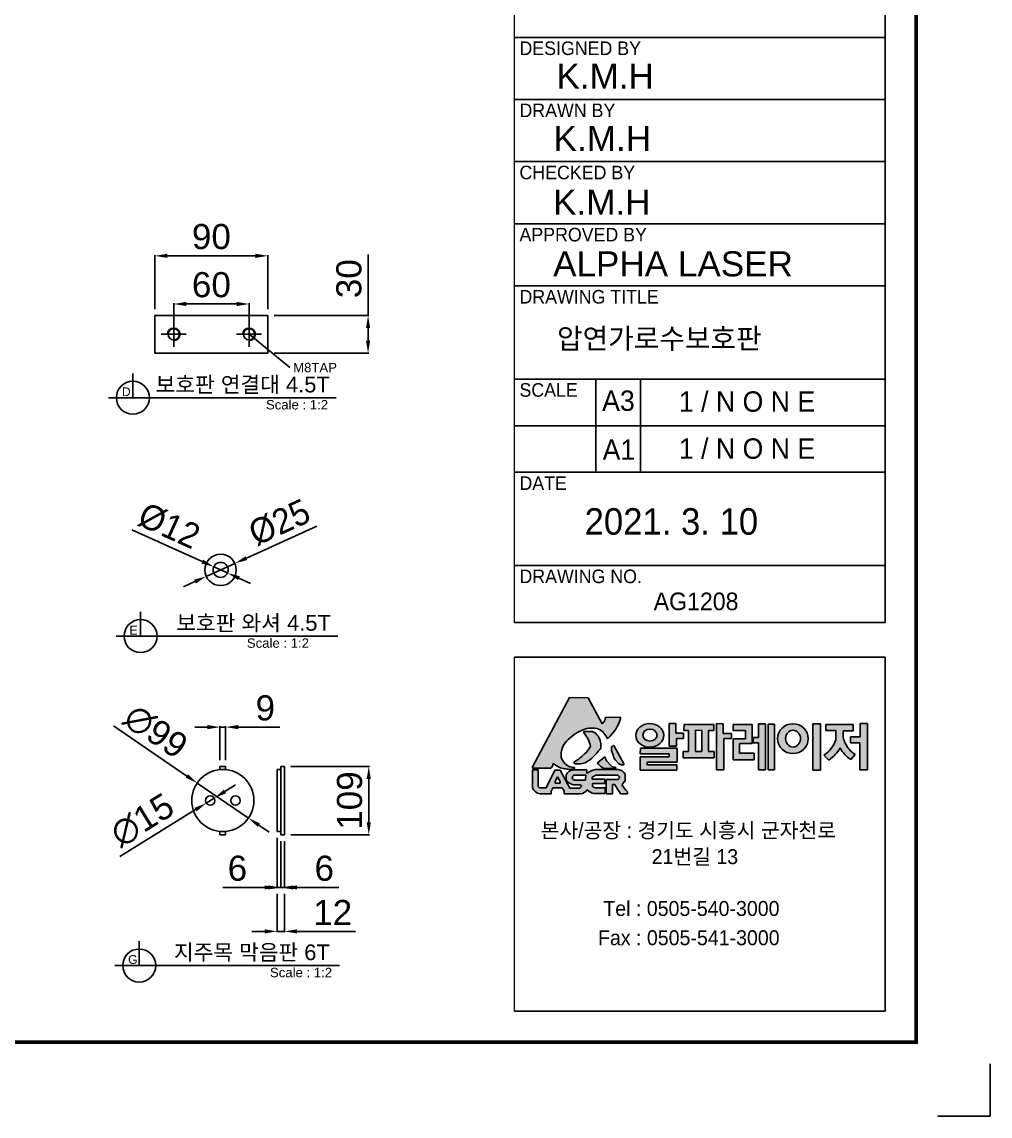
# Model space of a CAD drawing. Header units: millimetres. Extents: x 13624 to 18563, y -17957 to -14464.
# Drawn here: x 17021 to 18563, y -17957 to -16213 of the extents above; entities that cross this region are included whole.
import ezdxf
from ezdxf.enums import TextEntityAlignment as Align

# ---------------------------------------------------------------- set-up
doc = ezdxf.new("R2010")
doc.units = ezdxf.units.MM
doc.layers.add('LAYOUT', color=7, linetype='Continuous')
doc.layers.add('TEXT', color=7, linetype='Continuous')
doc.styles.add('H', font='')
doc.styles.get("Standard").update_dxf_attribs({"font": 'arial.ttf'})
doc.styles.get('H').set_extended_font_data('Dotum')
doc.dimstyles.new('ISO-25', dxfattribs={"dimtxt": 40, "dimasz": 20, "dimexe": 1.25, "dimexo": 10, "dimgap": 10, "dimtad": 1, "dimdec": 0, "dimtxsty": 'Standard', "dimcen": 2.5, "dimclrd": 3, "dimclre": 3, "dimclrt": 3, "dimadec": 0, "dimazin": 0, "dimtfac": 1, "dimtdec": 0, "dimtmove": 0, "dimatfit": 3, "dimfxl": 0, "dimarcsym": 0})

# ---------------------------------------------------------------- blocks, each defined once
blk = doc.blocks.new('*D11')
at = {"color": 3, "lineweight": -2, "transparency": 16777216}
for p, q in [((17232.5, -16671.1), (17232.5, -16584.8)), ((17252.5, -16586.1), (17392.5, -16586.1)), ((17412.5, -16671.1), (17412.5, -16584.8))]:
    blk.add_line(p, q, dxfattribs=at)
at = {"color": 3, "transparency": 16777216}
for points in [[(17252.5, -16582.7), (17252.5, -16589.4), (17232.5, -16586.1)], [(17392.5, -16582.7), (17392.5, -16589.4), (17412.5, -16586.1)]]:
    blk.add_solid(points, dxfattribs=at)
at = {"layer": 'Defpoints', "color": 0, "transparency": 16777216}
for p in [(17412.5, -16586.1), (17232.5, -16681.1), (17412.5, -16681.1)]:
    blk.add_point(p, dxfattribs=at)
at = {"color": 3, "transparency": 16777216, "insert": (17322.5, -16555.6), "char_height": 40, "attachment_point": 5}
blk.add_mtext('90', dxfattribs=at)
blk = doc.blocks.new('*D12')
at = {"color": 3, "lineweight": -2, "transparency": 16777216}
for p, q in [((17572.1, -16681.1), (17572.1, -16583.9)), ((17422.5, -16681.1), (17573.4, -16681.1)), ((17572.1, -16721.1), (17572.1, -16701.1)), ((17422.5, -16741.1), (17573.4, -16741.1))]:
    blk.add_line(p, q, dxfattribs=at)
at = {"color": 3, "transparency": 16777216}
for points in [[(17568.8, -16701.1), (17575.5, -16701.1), (17572.1, -16681.1)], [(17568.8, -16721.1), (17575.5, -16721.1), (17572.1, -16741.1)]]:
    blk.add_solid(points, dxfattribs=at)
at = {"layer": 'Defpoints', "color": 0, "transparency": 16777216}
for p in [(17412.5, -16681.1), (17572.1, -16681.1), (17412.5, -16741.1)]:
    blk.add_point(p, dxfattribs=at)
at = {"color": 3, "transparency": 16777216, "insert": (17541.7, -16622.5), "char_height": 40, "attachment_point": 5, "rotation": 90}
blk.add_mtext('30', dxfattribs=at)
blk = doc.blocks.new('*D13')
at = {"color": 3, "lineweight": -2, "transparency": 16777216}
for p, q in [((17490.3, -17016.8), (17378.2, -17067.8)), ((17314.4, -17096.8), (17360, -17076.1)), ((17296.2, -17105.1), (17278, -17113.4))]:
    blk.add_line(p, q, dxfattribs=at)
at = {"color": 3, "transparency": 16777216}
for points in [[(17376.8, -17064.8), (17379.5, -17070.8), (17360, -17076.1)], [(17294.9, -17102.1), (17297.6, -17108.1), (17314.4, -17096.8)]]:
    blk.add_solid(points, dxfattribs=at)
at = {"layer": 'Defpoints', "color": 0, "transparency": 16777216}
for p in [(17360, -17076.1), (17314.4, -17096.8)]:
    blk.add_point(p, dxfattribs=at)
at = {"color": 3, "transparency": 16777216, "insert": (17430.9, -17010.8), "char_height": 40, "attachment_point": 5, "rotation": 24.4839}
blk.add_mtext('{\\fMS PGothic|b0|i0|c129|p34;%%C25}', dxfattribs=at)
blk = doc.blocks.new('*D14')
at = {"color": 3, "lineweight": -2, "transparency": 16777216}
for p, q in [((17195.8, -17022.5), (17308, -17073.3)), ((17348.1, -17091.4), (17326.3, -17081.5)), ((17366.4, -17099.6), (17384.6, -17107.9))]:
    blk.add_line(p, q, dxfattribs=at)
at = {"color": 3, "transparency": 16777216}
for points in [[(17309.4, -17070.2), (17306.7, -17076.3), (17326.3, -17081.5)], [(17367.7, -17096.6), (17365, -17102.7), (17348.1, -17091.4)]]:
    blk.add_solid(points, dxfattribs=at)
at = {"layer": 'Defpoints', "color": 0, "transparency": 16777216}
for p in [(17326.3, -17081.5), (17348.1, -17091.4)]:
    blk.add_point(p, dxfattribs=at)
at = {"color": 3, "transparency": 16777216, "insert": (17255.2, -17016.4), "char_height": 40, "attachment_point": 5, "rotation": 335.6577}
blk.add_mtext('{\\fMS PGothic|b0|i0|c129|p34;%%C12}', dxfattribs=at)
blk = doc.blocks.new('*D15')
at = {"color": 3, "lineweight": -2, "transparency": 16777216}
for p, q in [((17262.5, -16701.1), (17262.5, -16661.5)), ((17282.5, -16662.8), (17362.5, -16662.8)), ((17382.5, -16701.1), (17382.5, -16661.5))]:
    blk.add_line(p, q, dxfattribs=at)
at = {"color": 3, "transparency": 16777216}
for points in [[(17282.5, -16659.4), (17282.5, -16666.1), (17262.5, -16662.8)], [(17362.5, -16659.4), (17362.5, -16666.1), (17382.5, -16662.8)]]:
    blk.add_solid(points, dxfattribs=at)
at = {"layer": 'Defpoints', "color": 0, "transparency": 16777216}
for p in [(17382.5, -16662.8), (17262.5, -16711.1), (17382.5, -16711.1)]:
    blk.add_point(p, dxfattribs=at)
at = {"color": 3, "transparency": 16777216, "insert": (17322.5, -16632.3), "char_height": 40, "attachment_point": 5}
blk.add_mtext('60', dxfattribs=at)
blk = doc.blocks.new('*D17')
at = {"color": 3, "lineweight": -2, "transparency": 16777216}
for p, q in [((16880.3, -24788.6), (16997.3, -24868.4)), ((17095.6, -24935.4), (17013.8, -24879.6)), ((17112.1, -24946.7), (17128.6, -24958))]:
    blk.add_line(p, q, dxfattribs=at)
at = {"color": 3, "transparency": 16777216}
for points in [[(16999.2, -24865.6), (16995.4, -24871.1), (17013.8, -24879.6)], [(17114, -24944), (17110.2, -24949.5), (17095.6, -24935.4)]]:
    blk.add_solid(points, dxfattribs=at)
at = {"layer": 'Defpoints', "color": 0, "transparency": 16777216}
for p in [(17013.8, -24879.6), (17095.6, -24935.4)]:
    blk.add_point(p, dxfattribs=at)
at = {"color": 3, "transparency": 16777216, "insert": (16947.7, -24797.7), "char_height": 40, "attachment_point": 5, "rotation": 325.6971}
blk.add_mtext('∅99', dxfattribs=at)
blk = doc.blocks.new('*D18')
at = {"color": 3, "lineweight": -2, "transparency": 16777216}
for p, q in [((17058.1, -24893.1), (17075.1, -24882.5)), ((17041.1, -24903.6), (17028.3, -24911.5)), ((16890.7, -24996.7), (17011.3, -24922))]:
    blk.add_line(p, q, dxfattribs=at)
at = {"color": 3, "transparency": 16777216}
for points in [[(17056.3, -24890.2), (17059.8, -24895.9), (17041.1, -24903.6)], [(17009.6, -24919.2), (17013.1, -24924.8), (17028.3, -24911.5)]]:
    blk.add_solid(points, dxfattribs=at)
at = {"layer": 'Defpoints', "color": 0, "transparency": 16777216}
for p in [(17028.3, -24911.5), (17041.1, -24903.6)]:
    blk.add_point(p, dxfattribs=at)
at = {"color": 3, "transparency": 16777216, "insert": (16926.5, -24938.8), "char_height": 40, "attachment_point": 5, "rotation": 31.7725}
blk.add_mtext('∅15', dxfattribs=at)
blk = doc.blocks.new('*D19')
at = {"color": 3, "lineweight": -2, "transparency": 16777216}
for p, q in [((17030.2, -24790.5), (17010.2, -24790.5)), ((17050.2, -24843), (17050.2, -24789.2)), ((17050.2, -24790.5), (17059.2, -24790.5)), ((17059.2, -24843), (17059.2, -24789.2)), ((17079.2, -24790.5), (17145.5, -24790.5))]:
    blk.add_line(p, q, dxfattribs=at)
at = {"color": 3, "transparency": 16777216}
for points in [[(17030.2, -24787.2), (17030.2, -24793.8), (17050.2, -24790.5)], [(17079.2, -24787.2), (17079.2, -24793.8), (17059.2, -24790.5)]]:
    blk.add_solid(points, dxfattribs=at)
at = {"layer": 'Defpoints', "color": 0, "transparency": 16777216}
for p in [(17059.2, -24790.5), (17050.2, -24853), (17059.2, -24853)]:
    blk.add_point(p, dxfattribs=at)
at = {"color": 3, "transparency": 16777216, "insert": (17122.4, -24760.1), "char_height": 40, "attachment_point": 5}
blk.add_mtext('9', dxfattribs=at)
blk = doc.blocks.new('*D20')
at = {"color": 3, "lineweight": -2, "transparency": 16777216}
for p, q in [((17163.1, -24853), (17288.5, -24853)), ((17287.2, -24873), (17287.2, -24942)), ((17163.1, -24962), (17288.5, -24962))]:
    blk.add_line(p, q, dxfattribs=at)
at = {"color": 3, "transparency": 16777216}
for points in [[(17283.9, -24873), (17290.5, -24873), (17287.2, -24853)], [(17283.9, -24942), (17290.5, -24942), (17287.2, -24962)]]:
    blk.add_solid(points, dxfattribs=at)
at = {"layer": 'Defpoints', "color": 0, "transparency": 16777216}
for p in [(17153.1, -24853), (17153.1, -24962), (17287.2, -24962)]:
    blk.add_point(p, dxfattribs=at)
at = {"color": 3, "transparency": 16777216, "insert": (17256.8, -24907.5), "char_height": 40, "attachment_point": 5, "rotation": 90}
blk.add_mtext('109', dxfattribs=at)
blk = doc.blocks.new('*D21')
at = {"color": 3, "lineweight": -2, "transparency": 16777216}
for p, q in [((17147.1, -24972), (17147.1, -25047.3)), ((17153.1, -24972), (17153.1, -25047.3)), ((17127.1, -25046), (17107.1, -25046)), ((17147.1, -25046), (17153.1, -25046)), ((17173.1, -25046), (17239.5, -25046))]:
    blk.add_line(p, q, dxfattribs=at)
at = {"color": 3, "transparency": 16777216}
for points in [[(17127.1, -25042.7), (17127.1, -25049.3), (17147.1, -25046)], [(17173.1, -25042.7), (17173.1, -25049.3), (17153.1, -25046)]]:
    blk.add_solid(points, dxfattribs=at)
at = {"layer": 'Defpoints', "color": 0, "transparency": 16777216}
for p in [(17147.1, -24962), (17153.1, -24962), (17153.1, -25046)]:
    blk.add_point(p, dxfattribs=at)
at = {"color": 3, "transparency": 16777216, "insert": (17216.3, -25015.6), "char_height": 40, "attachment_point": 5}
blk.add_mtext('6', dxfattribs=at)
blk = doc.blocks.new('*D22')
at = {"color": 3, "lineweight": -2, "transparency": 16777216}
for p, q in [((17141.1, -24967), (17141.1, -25047.3)), ((17147.1, -24972), (17147.1, -25047.3)), ((17121.1, -25046), (17054.7, -25046)), ((17147.1, -25046), (17141.1, -25046)), ((17167.1, -25046), (17187.1, -25046))]:
    blk.add_line(p, q, dxfattribs=at)
at = {"color": 3, "transparency": 16777216}
for points in [[(17121.1, -25042.7), (17121.1, -25049.3), (17141.1, -25046)], [(17167.1, -25042.7), (17167.1, -25049.3), (17147.1, -25046)]]:
    blk.add_solid(points, dxfattribs=at)
at = {"layer": 'Defpoints', "color": 0, "transparency": 16777216}
for p in [(17141.1, -24957), (17147.1, -24962), (17141.1, -25046)]:
    blk.add_point(p, dxfattribs=at)
at = {"color": 3, "transparency": 16777216, "insert": (17077.9, -25015.6), "char_height": 40, "attachment_point": 5}
blk.add_mtext('6', dxfattribs=at)
blk = doc.blocks.new('*D23')
at = {"color": 3, "lineweight": -2, "transparency": 16777216}
for p, q in [((17141.1, -25056), (17141.1, -25117.3)), ((17153.1, -25056), (17153.1, -25117.3)), ((17121.1, -25116), (17101.1, -25116)), ((17141.1, -25116), (17153.1, -25116)), ((17173.1, -25116), (17266.2, -25116))]:
    blk.add_line(p, q, dxfattribs=at)
at = {"color": 3, "transparency": 16777216}
for points in [[(17121.1, -25112.7), (17121.1, -25119.3), (17141.1, -25116)], [(17173.1, -25112.7), (17173.1, -25119.3), (17153.1, -25116)]]:
    blk.add_solid(points, dxfattribs=at)
at = {"layer": 'Defpoints', "color": 0, "transparency": 16777216}
for p in [(17141.1, -25046), (17153.1, -25046), (17153.1, -25116)]:
    blk.add_point(p, dxfattribs=at)
at = {"color": 3, "transparency": 16777216, "insert": (17229.7, -25085.9), "char_height": 40, "attachment_point": 5}
blk.add_mtext('12', dxfattribs=at)
blk = doc.blocks.new('A$C2C0F6B7D')
for p, q in [((0, 109), (-9, 109)), ((-9, 103.8), (-9, 109)), ((0, 103.8), (0, 109)), ((87.9, 109), (93.9, 109)), ((87.9, 109), (87.9, 0)), ((93.9, 109), (93.9, 0)), ((81.9, 104), (87.9, 104)), ((81.9, 104), (81.9, 5)), ((-9, 0), (-9, 5.2)), ((0, 0), (-9, 0)), ((0, 0), (0, 5.2)), ((81.9, 5), (87.9, 5)), ((87.9, 0), (93.9, 0)), ((-137.7, -208.4), (-137.7, -169.6)), ((181.4, -208.4), (-176.5, -208.4))]:
    blk.add_line(p, q)
for centre, radius in [((-4.5, 54.5), 49.5), ((-24.5, 54.5), 7.5), ((15.5, 54.5), 7.5), ((-137.7, -208.4), 26.3)]:
    blk.add_circle(centre, radius)
blk.add_text('G', height=14).set_placement((-155.4, -205.8))
at = {"layer": 'TEXT'}
blk.add_text('지주목 막음판 6T', height=25, dxfattribs=at).set_placement((41.8, -199.8), align=Align.CENTER)
blk.add_text('Scale : 1:2', height=15, dxfattribs=at).set_placement((70.6, -227))
for base, p1, p2, picture, middle in [((0, 171.5), (-9, 109), (0, 109), '*D19', (63.2, 202)), ((81.9, -84), (87.9, 0), (81.9, 5), '*D22', (18.7, -53.5)), ((93.9, -84), (87.9, 0), (93.9, 0), '*D21', (157.1, -53.5)), ((93.9, -154), (81.9, -84), (93.9, -84), '*D23', (170.5, -123.9))]:
    dim = blk.add_linear_dim(base=base, p1=p1, p2=p2, dimstyle='ISO-25')
    dim.commit()
    dim.dimension.update_dxf_attribs({"geometry": picture, "text_midpoint": middle, "insert": (-17059.2, 24962)})
for p1, p2, picture, middle in [((36.4, 26.6), (-45.4, 82.4), '*D17', (-111.5, 164.3)), ((-18.1, 58.4), (-30.9, 50.6), '*D18', (-132.7, 23.3))]:
    dim = blk.add_diameter_dim_2p(p1=p1, p2=p2, dimstyle='ISO-25')
    dim.commit()
    dim.dimension.update_dxf_attribs({"geometry": picture, "text_midpoint": middle, "insert": (-17059.2, 24962)})
dim = blk.add_linear_dim(base=(228, 0), p1=(93.9, 109), p2=(93.9, 0), angle=90, dimstyle='ISO-25')
dim.commit()
dim.dimension.update_dxf_attribs({"geometry": '*D20', "text_midpoint": (197.6, 54.5), "insert": (-17059.2, 24962)})

msp = doc.modelspace()

# ---------------------------------------------------------------- hatches: boundary and pattern name
h = msp.add_hatch(color=256)
h.dxf.hatch_style = 1
h.set_gradient(color1=(255, 0, 0), color2=(255, 159, 127), tint=1)
h.paths.add_polyline_path([(17834, -17400.2), (17833.9, -17402.6), (17862.5, -17402.6, 0.214284), (17866.7, -17396, -0.655828), (17868.6, -17395.4, 0.18567), (17885.7, -17403.2, 0.148851), (17900.4, -17403.2, 0.404174), (17900.8, -17401.6, -0.316733), (17879.6, -17384.9, -0.221534), (17888.2, -17359.5, -0.105066), (17914.7, -17341.1, -0.185229), (17939.3, -17340.3, -0.196064), (17953.3, -17355.7, 0.141597), (17974.9, -17321.7), (17950.3, -17321.4), (17949.8, -17324.7), (17948, -17327.8), (17945.1, -17331.6), (17922.8, -17290.2), (17892.9, -17290)])
h.paths.add_polyline_path([(17916.4, -17380, -0.08303), (17899.9, -17392.9, 0.230034), (17901.6, -17395.4, 0.021204), (17913.8, -17395.2, 0.137848), (17927.8, -17386.9, 0.057638), (17942.8, -17370.4, 0.060436), (17942.6, -17360.9, 0.2375), (17930.3, -17344.2), (17916, -17344.2), (17916, -17346.3, -0.121183), (17926.5, -17367.6, -0.135167)], flags=17)
h.paths.add_polyline_path([(17951.9, -17390.9), (17949.5, -17384.4), (17937.1, -17394.4, 0.044378), (17948, -17403.1), (17966.8, -17402.4), (17966.8, -17401.6), (17960.2, -17399.5)], flags=17)
h.paths.add_polyline_path([(17963.7, -17386.1), (17965.6, -17389.3), (17971.7, -17395.6), (17975.4, -17397), (17979.6, -17397), (17979.5, -17395.5), (17972.9, -17383), (17963.8, -17366.2), (17959.8, -17368.3), (17959.8, -17374.1), (17962.6, -17381.9)])
h.paths.add_polyline_path([(17846.8, -17433.9, -0.419155), (17843, -17430.4), (17843, -17404.9), (17833.8, -17404.9), (17833.8, -17434.3, 0.254457), (17846, -17443.4), (17863.7, -17443.4), (17863.7, -17438.8), (17866.4, -17434), (17881.2, -17434), (17884.6, -17438.7), (17884.6, -17443.4), (17910.7, -17443.4, 0.190479), (17921.4, -17437, 0.147735), (17931.9, -17442.9), (17949.7, -17442.9), (17949.7, -17433.9), (17933.4, -17433.9, -0.052449), (17929.4, -17431), (17929.4, -17426.8), (17949.5, -17426.8), (17949.5, -17419.9), (17929.3, -17419.9), (17929.3, -17416.9, -0.044761), (17934.6, -17413.7), (17969.8, -17413.7, -0.648836), (17970.6, -17420.6), (17951.4, -17420.6), (17951.4, -17443.2), (17961.7, -17443.2), (17961.7, -17428.5), (17965.2, -17428.5, 0.01692), (17974.4, -17443.1), (17985.3, -17443.1), (17985.3, -17440.2, -0.024318), (17976.5, -17428.8, 0.064908), (17981.6, -17422.1), (17981.6, -17411.9, 0.229002), (17970.2, -17404.5), (17934.6, -17404.5, 0.127003), (17920.8, -17410.9), (17920.8, -17405.1), (17898.6, -17405.1, 0.22689), (17887.5, -17413), (17887.5, -17421.4, 0.193483), (17899.6, -17428.9), (17910.4, -17428.9, 0.030046), (17912.5, -17431.2, 0.136716), (17908.8, -17434.5), (17893.4, -17434.5), (17878.1, -17405.7), (17869.9, -17405.7), (17856, -17433.9)])
h.paths.add_polyline_path([(17870.3, -17426.1), (17870.3, -17423.2), (17873.7, -17416.4), (17877.9, -17423.6), (17877.9, -17426.1)], flags=16)
h.paths.add_polyline_path([(17900.6, -17413.7), (17919.1, -17413.7), (17918.3, -17421.3), (17901.2, -17421.3, -0.924958)], flags=16)
edge = h.paths.add_edge_path()
edge.add_ellipse((18020.9, -17350.2), major_axis=(-22.2, -0.3), ratio=0.850598, start_angle=0, end_angle=360)
edge = h.paths.add_edge_path(flags=16)
edge.add_ellipse((18021.2, -17349.8), major_axis=(-11.3, 0), ratio=0.843368, start_angle=0, end_angle=360)
h.paths.add_polyline_path([(18064.4, -17370.8), (18006, -17370.8), (18005.6, -17379.8), (18052, -17379.8), (18052, -17384.5), (18005.8, -17384.5), (18005.8, -17405.5), (18064.2, -17405.5), (18064.2, -17397.2), (18017, -17397.2), (18017, -17392.7), (18064.4, -17392.7)])
h.paths.add_polyline_path([(18051.8, -17367.4), (18063.3, -17367.4), (18063.3, -17355), (18074.5, -17355), (18074.5, -17346.4), (18062.5, -17346.4), (18062.5, -17331.2), (18051.8, -17331.4)])
h.paths.add_polyline_path([(18082.5, -17342.6), (18082.5, -17375.9), (18074, -17375.9), (18074, -17385.7), (18123.3, -17385.7), (18123.3, -17376), (18114.5, -17376), (18114.5, -17342.6), (18123, -17342.6), (18123, -17332.8), (18075.7, -17332.8), (18075.2, -17342.6)])
h.paths.add_polyline_path([(18093.5, -17342), (18104, -17342.3), (18104, -17376), (18093.5, -17376)], flags=16)
h.paths.add_polyline_path([(18137.9, -17347.2), (18137.9, -17332), (18127.4, -17331.4), (18127.4, -17405.1), (18138.8, -17405.1), (18138.8, -17355.3), (18151.3, -17355.3), (18151.3, -17347.2)])
h.paths.add_polyline_path([(18164, -17363.2), (18184.2, -17363.2), (18184.2, -17332.8), (18153.5, -17332.8), (18153.6, -17342.6), (18173.4, -17342.6), (18173.4, -17355.5), (18154, -17355.5), (18154, -17388.9), (18187.1, -17388.9), (18187.1, -17378.7), (18164, -17378.7)])
h.paths.add_polyline_path([(18194, -17405.2), (18205.3, -17405.2), (18205.3, -17331.6), (18194.1, -17331.6), (18194.1, -17353.7), (18185.8, -17353.7), (18185.7, -17362.3), (18194, -17362.3)])
h.paths.add_polyline_path([(18209.5, -17405.2), (18219.7, -17405.2), (18219.7, -17332.1), (18209.5, -17332.1)])
edge = h.paths.add_edge_path()
edge.add_ellipse((18249, -17355.4), major_axis=(-24.4, 0), ratio=0.974401, start_angle=0, end_angle=360)
edge = h.paths.add_edge_path(flags=16)
edge.add_ellipse((18249.1, -17355.4), major_axis=(0, -13.3), ratio=0.89757, start_angle=0, end_angle=360)
h.paths.add_polyline_path([(18280.7, -17405.5), (18293, -17405.5), (18293, -17331.7), (18280.7, -17331.8)])
h.paths.add_polyline_path([(18324.3, -17370.2, 0.121385), (18341, -17388.8), (18347.9, -17380.7, -0.196928), (18329.1, -17353.2), (18329.1, -17342.7), (18344.8, -17342.7), (18344.8, -17332.7), (18301.5, -17332.7), (18301.5, -17342.5), (18317.2, -17342.5), (18317.2, -17357.3, -0.181097), (18298.1, -17381.5), (18306, -17389.6, 0.109226)])
h.paths.add_polyline_path([(18367.6, -17331.5), (18356, -17331.5), (18356, -17352.4), (18340.6, -17352.4), (18340.6, -17362.1), (18355.7, -17362.1), (18355.7, -17404.9), (18367.6, -17404.9)])

# ---------------------------------------------------------------- linework, layer by layer
at = {"color": 0, "lineweight": 20}
for p, q in [((17805.4, -17170.2), (17805.4, -15149)), ((17805.4, -17789.7), (17805.4, -17225.5))]:
    msp.add_line(p, q, dxfattribs=at)
for p, q in [((18396, -17170.2), (18396, -15149)), ((17805.4, -16238), (18396, -16238)), ((17805.4, -16337), (18396, -16337)), ((17805.4, -16436), (18396, -16436)), ((17805.4, -16535), (18396, -16535)), ((17805.4, -16634), (18396, -16634)), ((17232.5, -16681.1), (17232.5, -16741.1)), ((17232.5, -16681.1), (17412.5, -16681.1)), ((17412.5, -16681.1), (17412.5, -16741.1)), ((17382.5, -16711.1), (17447.2, -16763.8)), ((17232.5, -16741.1), (17412.5, -16741.1)), ((17197.4, -16812.2), (17197.4, -16773.4)), ((17805.4, -16782.5), (18396, -16782.5)), ((17934.9, -16782.5), (17934.9, -16931)), ((18005.9, -16782.5), (18005.9, -16931)), ((17521.3, -16812.2), (17158.6, -16812.2)), ((18396, -16856.8), (17805.4, -16856.8)), ((17805.4, -16931), (18396, -16931)), ((17805.4, -17079.5), (18396, -17079.5)), ((17209.7, -17192), (17209.7, -17153.3)), ((17805.4, -17170.2), (18396, -17170.2)), ((17524.1, -17192), (17170.9, -17192)), ((17805.4, -17225.5), (18396, -17225.5)), ((18396, -17789.7), (18396, -17225.5)), ((17834, -17400.2), (17892.9, -17290)), ((17892.9, -17290), (17922.8, -17290.2)), ((17922.8, -17290.2), (17945.1, -17331.6)), ((17945.1, -17331.6), (17948, -17327.8)), ((17948, -17327.8), (17949.8, -17324.7)), ((17949.8, -17324.7), (17950.3, -17321.4)), ((17950.3, -17321.4), (17974.9, -17321.7)), ((17930.3, -17344.2), (17916, -17344.2)), ((17916, -17344.2), (17916, -17346.3)), ((18062.5, -17331.2), (18051.8, -17331.4)), ((18051.8, -17331.4), (18051.8, -17367.4)), ((18062.5, -17346.4), (18062.5, -17331.2)), ((18074.5, -17346.4), (18062.5, -17346.4)), ((18074.5, -17355), (18074.5, -17346.4)), ((18075.2, -17342.6), (18075.7, -17332.8)), ((18082.5, -17342.6), (18075.2, -17342.6)), ((18075.7, -17332.8), (18123, -17332.8)), ((18082.5, -17375.9), (18082.5, -17342.6)), ((18093.5, -17342), (18093.5, -17376)), ((18104, -17342.3), (18093.5, -17342)), ((18104, -17376), (18104, -17342.3)), ((18123, -17342.6), (18114.5, -17342.6)), ((18114.5, -17342.6), (18114.5, -17376)), ((18123, -17332.8), (18123, -17342.6)), ((18127.4, -17331.4), (18127.4, -17405.1)), ((18137.9, -17332), (18127.4, -17331.4)), ((18137.9, -17347.2), (18137.9, -17332)), ((18151.3, -17347.2), (18137.9, -17347.2)), ((18151.3, -17355.3), (18151.3, -17347.2)), ((18153.5, -17332.8), (18184.2, -17332.8)), ((18153.6, -17342.6), (18153.5, -17332.8)), ((18173.4, -17342.6), (18153.6, -17342.6)), ((18173.4, -17355.5), (18173.4, -17342.6)), ((18184.2, -17332.8), (18184.2, -17363.2)), ((18194.1, -17353.7), (18194.1, -17331.6)), ((18194.1, -17331.6), (18205.3, -17331.6)), ((18205.3, -17331.6), (18205.3, -17405.2)), ((18209.5, -17332.1), (18209.5, -17405.2)), ((18219.7, -17332.1), (18209.5, -17332.1)), ((18219.7, -17405.2), (18219.7, -17332.1)), ((18293, -17331.7), (18280.7, -17331.8)), ((18280.7, -17331.8), (18280.7, -17405.5)), ((18293, -17405.5), (18293, -17331.7)), ((18301.5, -17332.7), (18344.8, -17332.7)), ((18301.5, -17332.7), (18301.5, -17342.5)), ((18301.5, -17342.5), (18317.2, -17342.5)), ((18317.2, -17342.5), (18317.2, -17357.3)), ((18344.8, -17342.7), (18329.1, -17342.7)), ((18329.1, -17342.7), (18329.1, -17353.2)), ((18344.8, -17332.7), (18344.8, -17342.7)), ((18356, -17352.4), (18356, -17331.5)), ((18356, -17331.5), (18367.6, -17331.5)), ((18367.6, -17404.9), (18367.6, -17331.5)), ((18063.3, -17367.4), (18063.3, -17355)), ((18063.3, -17355), (18074.5, -17355)), ((18138.8, -17405.1), (18138.8, -17355.3)), ((18138.8, -17355.3), (18151.3, -17355.3)), ((18154, -17388.9), (18154, -17355.5)), ((18154, -17355.5), (18173.4, -17355.5)), ((18184.2, -17363.2), (18164, -17363.2)), ((18164, -17363.2), (18164, -17378.7)), ((18185.7, -17362.3), (18185.8, -17353.7)), ((18194, -17362.3), (18185.7, -17362.3)), ((18185.8, -17353.7), (18194.1, -17353.7)), ((18194, -17405.2), (18194, -17362.3)), ((18340.6, -17352.4), (18340.6, -17362.1)), ((18340.6, -17352.4), (18356, -17352.4)), ((18340.6, -17362.1), (18355.7, -17362.1)), ((18355.7, -17362.1), (18355.7, -17404.9)), ((17959.8, -17368.3), (17963.8, -17366.2)), ((17959.8, -17374.1), (17959.8, -17368.3)), ((17962.6, -17381.9), (17959.8, -17374.1)), ((17963.7, -17386.1), (17962.6, -17381.9)), ((17963.8, -17366.3), (17972.9, -17383)), ((17972.9, -17383), (17979.5, -17395.5)), ((18005.6, -17379.8), (18006, -17370.8)), ((18052, -17379.8), (18005.6, -17379.8)), ((18006, -17370.8), (18064.4, -17370.8)), ((18051.8, -17367.4), (18063.3, -17367.4)), ((18052, -17384.5), (18052, -17379.8)), ((18064.4, -17370.8), (18064.4, -17392.7)), ((18074, -17385.7), (18074, -17375.9)), ((18074, -17375.9), (18082.5, -17375.9)), ((18093.5, -17376), (18104, -17376)), ((18114.5, -17376), (18123.3, -17376)), ((18123.3, -17376), (18123.3, -17385.7)), ((18164, -17378.7), (18187.1, -17378.7)), ((18187.1, -17378.7), (18187.1, -17388.9)), ((18298.1, -17381.5), (18306, -17389.6)), ((18347.9, -17380.7), (18341, -17388.8)), ((17833.9, -17402.6), (17834, -17400.2)), ((17937.1, -17394.4), (17949.5, -17384.4)), ((17949.5, -17384.4), (17951.9, -17390.9)), ((17951.9, -17390.9), (17960.2, -17399.5)), ((17960.2, -17399.5), (17966.8, -17401.6)), ((17965.6, -17389.3), (17963.7, -17386.1)), ((17971.7, -17395.6), (17965.6, -17389.3)), ((17975.4, -17397), (17971.7, -17395.6)), ((17979.6, -17397), (17975.4, -17397)), ((17979.5, -17395.5), (17979.6, -17397)), ((18005.8, -17405.5), (18005.8, -17384.5)), ((18005.8, -17384.5), (18052, -17384.5)), ((18064.4, -17392.7), (18017, -17392.7)), ((18017, -17392.7), (18017, -17397.2)), ((18017, -17397.2), (18064.2, -17397.2)), ((18064.2, -17397.2), (18064.2, -17405.5)), ((18123.3, -17385.7), (18074, -17385.7)), ((18187.1, -17388.9), (18154, -17388.9)), ((17833.8, -17404.9), (17843, -17404.9)), ((17833.8, -17404.9), (17833.8, -17434.3)), ((17862.5, -17402.6), (17833.9, -17402.6)), ((17843, -17404.9), (17843, -17430.4)), ((17869.9, -17405.7), (17856, -17433.9)), ((17878.1, -17405.7), (17869.9, -17405.7)), ((17873.7, -17416.4), (17870.3, -17423.2)), ((17877.9, -17423.6), (17873.7, -17416.4)), ((17893.4, -17434.5), (17878.1, -17405.7)), ((17887.5, -17413), (17887.5, -17421.4)), ((17920.8, -17405.1), (17898.6, -17405.1)), ((17900.6, -17413.7), (17919.1, -17413.7)), ((17919.1, -17413.7), (17918.3, -17421.3)), ((17920.8, -17410.9), (17920.8, -17405.1)), ((17929.3, -17419.9), (17929.3, -17416.9)), ((17970.2, -17404.5), (17934.6, -17404.5)), ((17934.6, -17413.7), (17969.8, -17413.7)), ((17966.8, -17402.4), (17948, -17403.1)), ((17966.8, -17401.6), (17966.8, -17402.4)), ((17981.6, -17422.1), (17981.6, -17411.9)), ((18064.2, -17405.5), (18005.8, -17405.5)), ((18127.4, -17405.1), (18138.8, -17405.1)), ((18205.3, -17405.2), (18194, -17405.2)), ((18209.5, -17405.2), (18219.7, -17405.2)), ((18280.7, -17405.5), (18293, -17405.5)), ((18355.7, -17404.9), (18367.6, -17404.9)), ((17856, -17433.9), (17846.4, -17433.9)), ((17863.7, -17438.8), (17866.4, -17434)), ((17866.4, -17434), (17881.2, -17434)), ((17870.3, -17423.2), (17870.3, -17426.1)), ((17870.3, -17426.1), (17877.9, -17426.1)), ((17877.9, -17426.1), (17877.9, -17423.6)), ((17881.2, -17434), (17884.6, -17438.7)), ((17908.8, -17434.5), (17893.4, -17434.5)), ((17899.6, -17428.9), (17910.4, -17428.9)), ((17918.3, -17421.3), (17901.1, -17421.3)), ((17949.5, -17419.9), (17929.3, -17419.9)), ((17929.4, -17431), (17929.4, -17426.8)), ((17929.4, -17426.8), (17949.5, -17426.8)), ((17949.7, -17433.9), (17933.4, -17433.9)), ((17949.5, -17426.8), (17949.5, -17419.9)), ((17949.7, -17442.9), (17949.7, -17433.9)), ((17970.6, -17420.6), (17951.4, -17420.6)), ((17951.4, -17420.6), (17951.4, -17443.2)), ((17961.7, -17443.2), (17961.7, -17428.5)), ((17961.7, -17428.5), (17965.2, -17428.5)), ((17846, -17443.4), (17863.7, -17443.4)), ((17863.7, -17443.4), (17863.7, -17438.8)), ((17884.6, -17438.7), (17884.6, -17443.4)), ((17884.6, -17443.4), (17910.7, -17443.4)), ((17931.9, -17442.9), (17949.7, -17442.9)), ((17951.4, -17443.2), (17961.7, -17443.2)), ((17974.4, -17443.1), (17985.3, -17443.1)), ((17985.3, -17443.1), (17985.3, -17440.2)), ((17805.4, -17789.7), (18396, -17789.7)), ((18563.1, -17873.7), (18563.1, -17956.8)), ((18563.1, -17956.8), (18479.9, -17956.8))]:
    msp.add_line(p, q)
at = {"color": 1}
for p, q in [((17262.5, -16731.1), (17262.5, -16691.1)), ((17382.5, -16731.1), (17382.5, -16691.1)), ((17242.5, -16711.1), (17282.5, -16711.1)), ((17362.5, -16711.1), (17402.5, -16711.1))]:
    msp.add_line(p, q, dxfattribs=at)
for centre, radius in [((17262.5, -16711.1), 9), ((17382.5, -16711.1), 9), ((17197.4, -16812.2), 26.3), ((17337.2, -17086.5), 25), ((17337.2, -17086.5), 12), ((17209.7, -17192), 26.3)]:
    msp.add_circle(centre, radius)
at = {"color": 4}
for centre in [(17262.5, -16711.1), (17382.5, -16711.1)]:
    msp.add_arc(centre, 10, 270, 180, dxfattribs=at)
for centre, radius, start, end in [((17905.3, -17301.3), 72.6, 311.4509, 343.6881), ((17944.8, -17412.6), 77.6, 112.8742, 136.8648), ((17928.1, -17372.9), 34.5, 70.8979, 112.8751), ((17878, -17378.3), 49.7, 12.3605, 39.9987), ((17919.9, -17364.8), 23, 9.6034, 63.0444), ((17927.4, -17365.1), 27.6, 19.9375, 64.3092), ((17911.2, -17381.4), 31.7, 136.3749, 186.3397), ((17888.2, -17359.5), 1.159605744760483e-12, 159.4993, 330.6422), ((17903.5, -17366.3), 39.5, 354.0601, 7.8943), ((18275.3, -17343.9), 44, 301.1839, 342.2433), ((18372.1, -17344), 44, 192.0664, 236.6287), ((17869.3, -17337.2), 63.6, 298.744, 317.7294), ((17899, -17355.4), 30, 305.2379, 336.0294), ((17864.3, -17313.9), 96.8, 311.0403, 324.2354), ((18271.4, -17338.5), 61.7, 304.1443, 329.0781), ((18370.4, -17345.7), 52.2, 208.0421, 235.7261), ((17857.3, -17394.7), 9.48, 303.6229, 352.0073), ((17867.8, -17396.1), 1.11, 38.9695, 171.9523), ((17887.2, -17377.2), 26.1, 224.5251, 266.5984), ((17868.6, -17395.4), 8.86757334228605e-13, 41.2759, 185.3558), ((17902, -17378.2), 23.4, 196.6209, 266.9197), ((17903.2, -17392.4), 3.39, 188.8476, 240.6661), ((17906.1, -17250.9), 144.5, 268.191, 273.05), ((17905.9, -17366.2), 30.1, 285.2841, 316.6787), ((17991.7, -17337.5), 78.8, 226.2191, 236.3831), ((17893.1, -17379), 25.3, 252.9152, 285.3632), ((17901.3, -17420.6), 15.7, 99.81, 150.9436), ((17901.2, -17417.5), 3.8, 99.6386, 269.2912), ((17899.7, -17402.2), 1.2, 270.9412, 29.2318), ((17940, -17434.5), 30.5, 100.1161, 129.0681), ((17949.4, -17444.7), 34.3, 115.6034, 125.855), ((17968.7, -17417.3), 3.77, 300.2822, 72.1901), ((17968.2, -17420), 15.6, 31.1703, 82.764), ((17848.3, -17427.6), 15.9, 204.7787, 261.884), ((17846.6, -17430.3), 3.59, 182.0619, 266.9731), ((17902.9, -17410.1), 19.1, 216.163, 259.9649), ((17916.7, -17439.4), 9.22, 117.1825, 148.3224), ((17929.9, -17412.8), 25.4, 219.5763, 226.4602), ((17944.9, -17413.4), 23.5, 228.6667, 240.6761), ((18185.3, -17300.6), 254.6, 210.1657, 214.0431), ((17953.5, -17406.1), 32.3, 315.4182, 330.2733), ((18098.2, -17344.2), 148.2, 214.799, 220.3711), ((17908, -17426.7), 16.9, 279.1517, 322.2895), ((17936.4, -17422.5), 20.9, 224.0335, 257.6487)]:
    msp.add_arc(centre, radius, start, end)
for centre, major_axis, ratio in [((18020.9, -17350.2), (-22.2, -0.3), 0.850598), ((18021.2, -17349.8), (-11.3, 0), 0.843368), ((18249, -17355.4), (-24.4, 0), 0.974401), ((18249.1, -17355.4), (0, -13.3), 0.89757)]:
    msp.add_ellipse(centre, major_axis=major_axis, ratio=ratio)
at = {"layer": 'LAYOUT'}
for p, q in [((18445.5, -17839.2), (18445.5, -17310)), ((17093.1, -17839.2), (18445.5, -17839.2))]:
    msp.add_line(p, q, dxfattribs=at)
at = {"layer": 'LAYOUT', "const_width": 5.88}
msp.add_lwpolyline([(13741.5, -17839.2), (18445.5, -17839.2), (18445.5, -14581.7), (13741.5, -14581.7)], close=True, dxfattribs=at)

# ---------------------------------------------------------------- block references
msp.add_blockref('A$C2C0F6B7D', (17345.2, -17508.5))

# ---------------------------------------------------------------- texts
at = {"style": 'H'}
for s, height, p in [('DESIGNED BY', 21.656, (17813.3, -16266.1)), ('DRAWN BY', 21.66, (17813.3, -16365.1)), ('CHECKED BY', 21.66, (17813.3, -16464.1)), ('APPROVED BY', 21.656, (17813.3, -16563.1)), ('DRAWING TITLE', 21.656, (17813.3, -16662.1)), ('압연가로수보호판', 32.48, (17873.1, -16734)), ('SCALE', 21.66, (17813.3, -16810.6)), ('A3', 32.48, (17945, -16833.1)), ('1 / N O N E', 32.484, (18067.2, -16834.5)), ('1 / N O N E', 32.484, (18067.2, -16909.4)), ('A1', 32.48, (17945.8, -16911.1)), ('DATE', 21.66, (17813.3, -16959.1)), ('2021. 3. 10', 42.23, (17917.1, -17030.4)), ('DRAWING NO.', 21.656, (17813.3, -17107.6)), ('AG1208', 28.15, (18027.1, -17150.7)), ('본사/공장 : 경기도 시흥시 군자천로', 23.822, (17847, -17513.5)), ('21번길 13', 23.82, (18023.9, -17555.3)), ('Tel : 0505-540-3000', 23.822, (17946.9, -17637.9)), ('Fax : 0505-541-3000', 23.822, (17938.4, -17684.5))]:
    msp.add_text(s, height=height, dxfattribs=at).set_placement(p)
for s, height, p in [('K.M.H', 40, (17872.2, -16319.6)), ('K.M.H', 40, (17867.7, -16419)), ('K.M.H', 40, (17866.9, -16520.6)), ('ALPHA LASER', 40, (17866.9, -16618.8)), ('M8TAP', 15, (17452.7, -16771.6)), ('D', 14, (17179.8, -16809.6)), ('E', 14, (17192, -17189.5))]:
    msp.add_text(s, height=height).set_placement(p)
at = {"layer": 'TEXT'}
for s, p in [('보호판 연결대 4.5T', (17372.4, -16803.6)), ('보호판 와셔 4.5T', (17389.8, -17183.4))]:
    msp.add_text(s, height=25, dxfattribs=at).set_placement(p, align=Align.CENTER)
for p in [(17409.4, -16830.8), (17379, -17210.6)]:
    msp.add_text('Scale : 1:2', height=15, dxfattribs=at).set_placement(p)

# ---------------------------------------------------------------- dimensions: what is measured, and where the dimension line sits
dim = msp.add_linear_dim(base=(17412.5, -16586.1), p1=(17232.5, -16681.1), p2=(17412.5, -16681.1), text='90', dimstyle='ISO-25')
dim.commit()
dim.dimension.update_dxf_attribs({"geometry": '*D11', "text_midpoint": (17322.5, -16586.1), "dimtype": 128})
dim = msp.add_linear_dim(base=(17572.1, -16681.1), p1=(17412.5, -16741.1), p2=(17412.5, -16681.1), angle=90, text='30', dimstyle='ISO-25')
dim.commit()
dim.dimension.update_dxf_attribs({"geometry": '*D12', "text_midpoint": (17541.7, -16622.5)})
dim = msp.add_linear_dim(base=(17382.5, -16662.8), p1=(17262.5, -16711.1), p2=(17382.5, -16711.1), text='60', dimstyle='ISO-25')
dim.commit()
dim.dimension.update_dxf_attribs({"geometry": '*D15', "text_midpoint": (17322.5, -16632.3)})
for p1, p2, text, picture, middle in [((17348.1, -17091.4), (17326.3, -17081.5), '{\\fMS PGothic|b0|i0|c129|p34;%%C12}', '*D14', (17255.2, -17016.4)), ((17314.4, -17096.8), (17360, -17076.1), '{\\fMS PGothic|b0|i0|c129|p34;%%C25}', '*D13', (17430.9, -17010.8))]:
    dim = msp.add_diameter_dim_2p(p1=p1, p2=p2, text=text, dimstyle='ISO-25')
    dim.commit()
    dim.dimension.update_dxf_attribs({"geometry": picture, "text_midpoint": middle})

doc.saveas('drawing.dxf')
